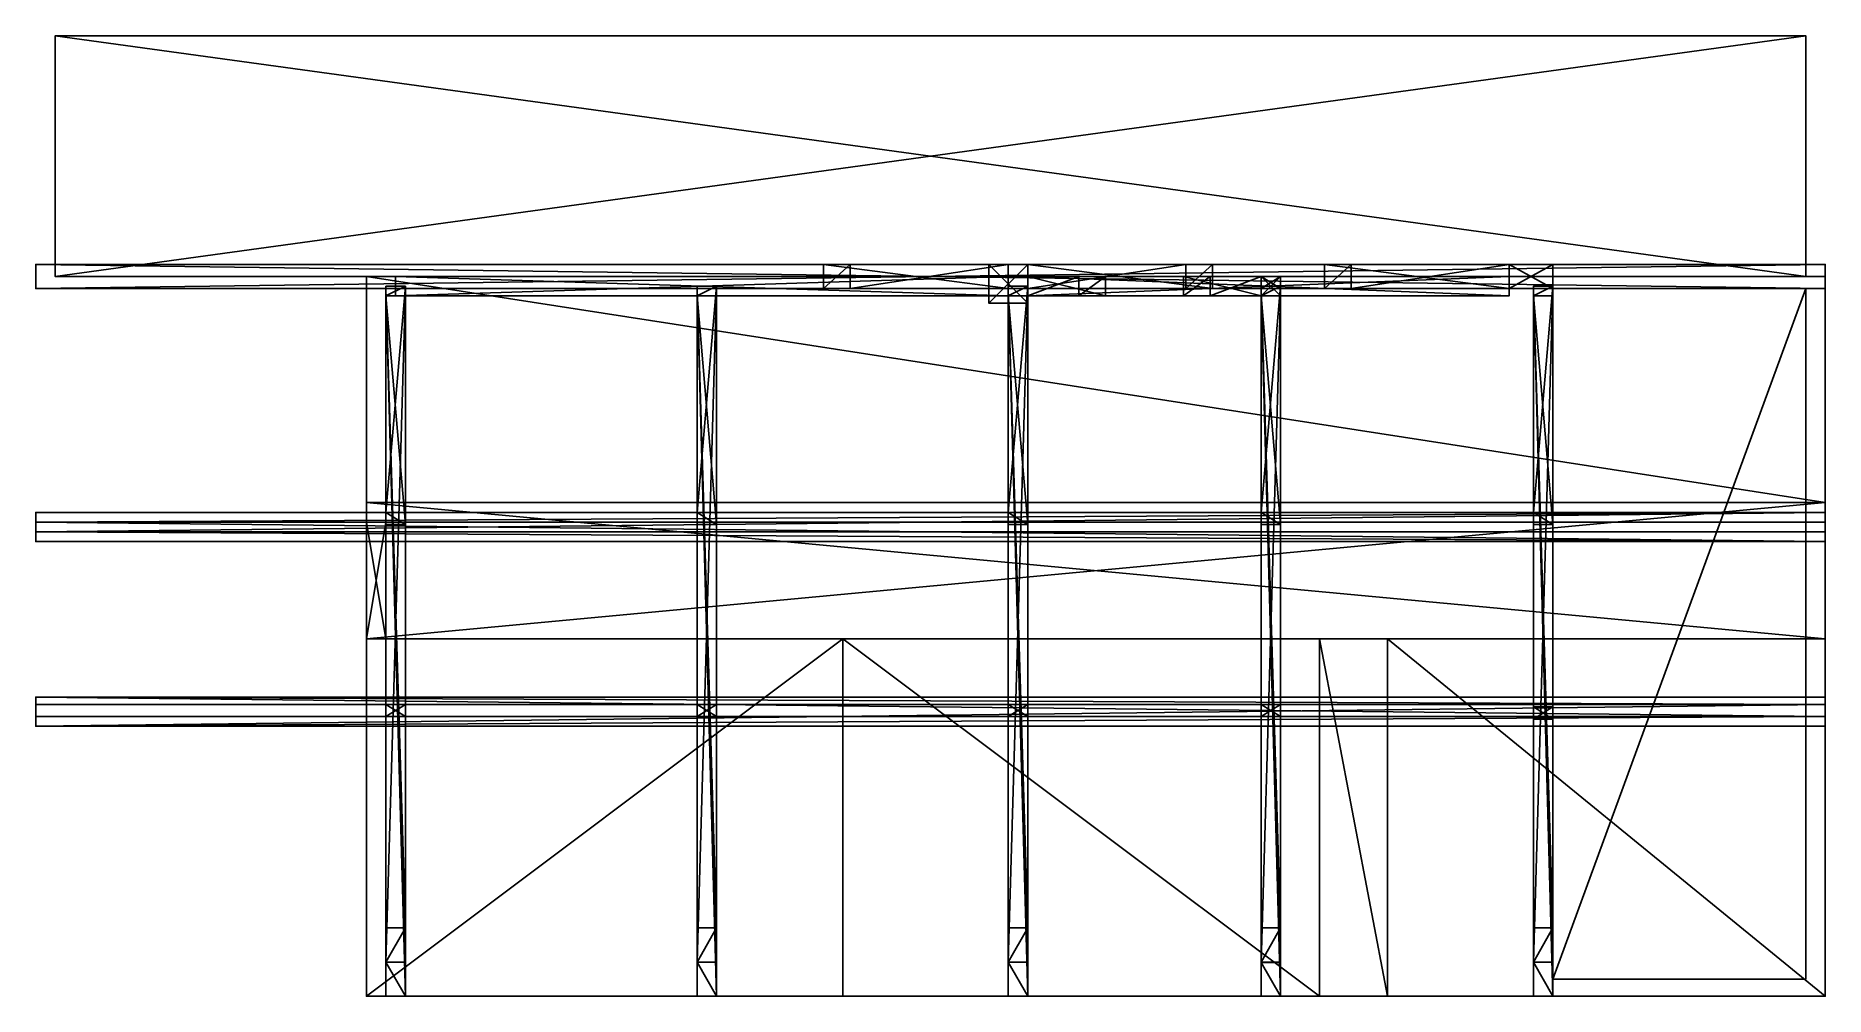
# Model space of a CAD drawing. Extents: x -384 to 352, y -211 to 184.
import ezdxf

# ---------------------------------------------------------------- set-up
doc = ezdxf.new("R2010")
doc.units = 0

msp = doc.modelspace()

# ---------------------------------------------------------------- meshes
at = {"layer": 'OBJECT000', "color": 50}
mesh = msp.add_polyface(dxfattribs=at)
corners = [(232, -17, 86), (232, -12, 89), (240, -12, 89), (240, -17, 86), (240, 77, -8), (240, 81, -4), (232, 81, -4), (232, 77, -8)]
mesh.append_faces([[corners[k] for k in face] for face in [(1, 3, 0), (5, 7, 4), (2, 4, 3), (6, 0, 7), (7, 3, 4), (5, 1, 6)]], dxfattribs={"vtx0": -1})
mesh.append_faces([[corners[k] for k in face] for face in [(1, 2, 3), (5, 6, 7), (2, 5, 4), (6, 1, 0), (7, 0, 3), (5, 2, 1)]], dxfattribs={"vtx2": -1})
at = {"layer": 'OBJECT001', "color": 50}
mesh = msp.add_polyface(dxfattribs=at)
corners = [(232, -92, -8), (232, -97, -8), (240, -97, -8), (240, -92, -8), (232, -97, 41), (232, -92, 44), (240, -92, 44), (240, -97, 41)]
mesh.append_faces([[corners[k] for k in face] for face in [(1, 3, 0), (1, 5, 4), (3, 7, 6), (0, 6, 5), (2, 4, 7), (5, 7, 4)]], dxfattribs={"vtx0": -1})
mesh.append_faces([[corners[k] for k in face] for face in [(1, 2, 3), (1, 0, 5), (3, 2, 7), (0, 3, 6), (2, 1, 4), (5, 6, 7)]], dxfattribs={"vtx2": -1})
at = {"layer": 'OBJECT002', "color": 50}
mesh = msp.add_polyface(dxfattribs=at)
corners = [(-384, -91, 52), (352, -91, 52), (352, -100, 47), (-384, -100, 47), (-384, -96, 41), (352, -96, 41), (352, -88, 46), (-384, -88, 46)]
mesh.append_faces([[corners[k] for k in face] for face in [(1, 3, 0), (5, 7, 4), (0, 4, 7), (2, 6, 5), (1, 7, 6), (3, 5, 4)]], dxfattribs={"vtx0": -1})
mesh.append_faces([[corners[k] for k in face] for face in [(1, 2, 3), (5, 6, 7), (0, 3, 4), (2, 1, 6), (1, 0, 7), (3, 2, 5)]], dxfattribs={"vtx2": -1})
at = {"layer": 'OBJECT003', "color": 50}
mesh = msp.add_polyface(dxfattribs=at)
corners = [(232, 80, 150), (232, 80, 141), (240, 80, 141), (240, 80, 150), (240, -182.831299, -8), (240, -196.988007, -8), (232, -182.831299, -8), (232, -196.988007, -8)]
mesh.append_faces([[corners[k] for k in face] for face in [(1, 3, 0), (2, 5, 3), (1, 7, 6), (1, 4, 2), (0, 5, 7), (7, 4, 6)]], dxfattribs={"vtx0": -1})
mesh.append_faces([[corners[k] for k in face] for face in [(1, 2, 3), (2, 4, 5), (1, 0, 7), (1, 6, 4), (0, 3, 5), (7, 5, 4)]], dxfattribs={"vtx2": -1})
at = {"layer": 'OBJECT004', "color": 50}
mesh = msp.add_polyface(dxfattribs=at)
corners = [(120, -91, -8), (120, -96, -8), (128, -96, -8), (128, -91, -8), (120, -96, 41), (120, -91, 44), (128, -91, 44), (128, -96, 41)]
mesh.append_faces([[corners[k] for k in face] for face in [(1, 3, 0), (1, 5, 4), (3, 7, 6), (0, 6, 5), (2, 4, 7), (5, 7, 4)]], dxfattribs={"vtx0": -1})
mesh.append_faces([[corners[k] for k in face] for face in [(1, 2, 3), (1, 0, 5), (3, 2, 7), (0, 3, 6), (2, 1, 4), (5, 6, 7)]], dxfattribs={"vtx2": -1})
at = {"layer": 'OBJECT005', "color": 50}
mesh = msp.add_polyface(dxfattribs=at)
corners = [(128, 77, -16), (128, 77, -8), (120, 77, -8), (120, 77, -16), (120, -211, -16), (120, -197.143158, -8), (128, -197.143158, -8), (128, -211, -16)]
mesh.append_faces([[corners[k] for k in face] for face in [(1, 3, 0), (5, 7, 4), (2, 4, 3), (0, 6, 1), (3, 7, 0), (5, 1, 6)]], dxfattribs={"vtx0": -1})
mesh.append_faces([[corners[k] for k in face] for face in [(1, 2, 3), (5, 6, 7), (2, 5, 4), (0, 7, 6), (3, 4, 7), (5, 2, 1)]], dxfattribs={"vtx2": -1})
at = {"layer": 'OBJECT006', "color": 50}
mesh = msp.add_polyface(dxfattribs=at)
corners = [(120, 80, 150), (120, 80, 141), (128, 80, 141), (128, 80, 150), (128, -182.831299, -8), (128, -196.988007, -8), (120, -182.831299, -8), (120, -196.988007, -8)]
mesh.append_faces([[corners[k] for k in face] for face in [(1, 3, 0), (2, 5, 3), (1, 7, 6), (1, 4, 2), (0, 5, 7), (7, 4, 6)]], dxfattribs={"vtx0": -1})
mesh.append_faces([[corners[k] for k in face] for face in [(1, 2, 3), (2, 4, 5), (1, 0, 7), (1, 6, 4), (0, 3, 5), (7, 5, 4)]], dxfattribs={"vtx2": -1})
at = {"layer": 'OBJECT007', "color": 50}
mesh = msp.add_polyface(dxfattribs=at)
corners = [(240, 80, -16), (240, 80, -8), (232, 80, -8), (232, 80, -16), (232, -211, -16), (232, -197, -8), (240, -197, -8), (240, -211, -16)]
mesh.append_faces([[corners[k] for k in face] for face in [(1, 3, 0), (5, 7, 4), (2, 4, 3), (0, 6, 1), (3, 7, 0), (5, 1, 6)]], dxfattribs={"vtx0": -1})
mesh.append_faces([[corners[k] for k in face] for face in [(1, 2, 3), (5, 6, 7), (2, 5, 4), (0, 7, 6), (3, 4, 7), (5, 2, 1)]], dxfattribs={"vtx2": -1})
at = {"layer": 'OBJECT008', "color": 50}
mesh = msp.add_polyface(dxfattribs=at)
corners = [(16, 80, 150), (16, 80, 141), (24, 80, 141), (24, 80, 150), (24, -182.831299, -8), (24, -196.988007, -8), (16, -182.831299, -8), (16, -196.988007, -8)]
mesh.append_faces([[corners[k] for k in face] for face in [(1, 3, 0), (2, 5, 3), (1, 7, 6), (1, 4, 2), (0, 5, 7), (7, 4, 6)]], dxfattribs={"vtx0": -1})
mesh.append_faces([[corners[k] for k in face] for face in [(1, 2, 3), (2, 4, 5), (1, 0, 7), (1, 6, 4), (0, 3, 5), (7, 5, 4)]], dxfattribs={"vtx2": -1})
at = {"layer": 'OBJECT009', "color": 50}
mesh = msp.add_polyface(dxfattribs=at)
corners = [(24, 80, -16), (24, 80, -8), (16, 80, -8), (16, 80, -16), (16, -211, -16), (16, -197, -8), (24, -197, -8), (24, -211, -16)]
mesh.append_faces([[corners[k] for k in face] for face in [(1, 3, 0), (5, 7, 4), (2, 4, 3), (0, 6, 1), (3, 7, 0), (5, 1, 6)]], dxfattribs={"vtx0": -1})
mesh.append_faces([[corners[k] for k in face] for face in [(1, 2, 3), (5, 6, 7), (2, 5, 4), (0, 7, 6), (3, 4, 7), (5, 2, 1)]], dxfattribs={"vtx2": -1})
at = {"layer": 'OBJECT010', "color": 50}
mesh = msp.add_polyface(dxfattribs=at)
corners = [(16, -91, -8), (16, -96, -8), (24, -96, -8), (24, -91, -8), (16, -96, 41), (16, -91, 44), (24, -91, 44), (24, -96, 41)]
mesh.append_faces([[corners[k] for k in face] for face in [(1, 3, 0), (1, 5, 4), (3, 7, 6), (0, 6, 5), (2, 4, 7), (5, 7, 4)]], dxfattribs={"vtx0": -1})
mesh.append_faces([[corners[k] for k in face] for face in [(1, 2, 3), (1, 0, 5), (3, 2, 7), (0, 3, 6), (2, 1, 4), (5, 6, 7)]], dxfattribs={"vtx2": -1})
at = {"layer": 'OBJECT011', "color": 50}
mesh = msp.add_polyface(dxfattribs=at)
corners = [(16, -17, 86), (16, -12, 89), (24, -12, 89), (24, -17, 86), (24, 77, -8), (24, 81, -4), (16, 81, -4), (16, 77, -8)]
mesh.append_faces([[corners[k] for k in face] for face in [(1, 3, 0), (5, 7, 4), (2, 4, 3), (6, 0, 7), (7, 3, 4), (5, 1, 6)]], dxfattribs={"vtx0": -1})
mesh.append_faces([[corners[k] for k in face] for face in [(1, 2, 3), (5, 6, 7), (2, 5, 4), (6, 1, 0), (7, 0, 3), (5, 2, 1)]], dxfattribs={"vtx2": -1})
at = {"layer": 'OBJECT012', "color": 50}
mesh = msp.add_polyface(dxfattribs=at)
corners = [(-384, -24, 90), (-384, -16, 95), (352, -16, 95), (352, -24, 90), (-384, -12, 89), (-384, -20, 84), (352, -20, 84), (352, -12, 89)]
mesh.append_faces([[corners[k] for k in face] for face in [(1, 3, 0), (5, 7, 4), (4, 0, 5), (6, 2, 7), (7, 1, 4), (5, 3, 6)]], dxfattribs={"vtx0": -1})
mesh.append_faces([[corners[k] for k in face] for face in [(1, 2, 3), (5, 6, 7), (4, 1, 0), (6, 3, 2), (7, 2, 1), (5, 0, 3)]], dxfattribs={"vtx2": -1})
at = {"layer": 'OBJECT013', "color": 50}
mesh = msp.add_polyface(dxfattribs=at)
corners = [(8, 74, 140), (8, 90, 140), (24, 90, 140), (24, 74, 140), (8, 90, -144), (8, 74, -144), (24, 74, -144), (24, 90, -144)]
mesh.append_faces([[corners[k] for k in face] for face in [(1, 3, 0), (5, 7, 4), (6, 2, 7), (4, 0, 5), (5, 3, 6), (7, 1, 4)]], dxfattribs={"vtx0": -1})
mesh.append_faces([[corners[k] for k in face] for face in [(1, 2, 3), (5, 6, 7), (6, 3, 2), (4, 1, 0), (5, 0, 3), (7, 2, 1)]], dxfattribs={"vtx2": -1})
at = {"layer": 'OBJECT014', "color": 50}
mesh = msp.add_polyface(dxfattribs=at)
corners = [(16, 90, 75), (16, 90, 64), (16, 80, 64), (16, 80, 75), (-60, 90, 140), (-49, 90, 140), (-49, 80, 140), (-60, 80, 140)]
mesh.append_faces([[corners[k] for k in face] for face in [(1, 3, 0), (1, 5, 4), (3, 7, 6), (2, 4, 7), (0, 6, 5), (5, 7, 4)]], dxfattribs={"vtx0": -1})
mesh.append_faces([[corners[k] for k in face] for face in [(1, 2, 3), (1, 0, 5), (3, 2, 7), (2, 1, 4), (0, 3, 6), (5, 6, 7)]], dxfattribs={"vtx2": -1})
at = {"layer": 'OBJECT015', "color": 50}
mesh = msp.add_polyface(dxfattribs=at)
corners = [(-384, 80, 150), (-384, 90, 150), (352, 90, 150), (352, 80, 150), (-384, 90, 140), (-384, 80, 140), (352, 80, 140), (352, 90, 140)]
mesh.append_faces([[corners[k] for k in face] for face in [(1, 3, 0), (5, 7, 4), (4, 0, 5), (6, 2, 7), (7, 1, 4), (5, 3, 6)]], dxfattribs={"vtx0": -1})
mesh.append_faces([[corners[k] for k in face] for face in [(1, 2, 3), (5, 6, 7), (4, 1, 0), (6, 3, 2), (7, 2, 1), (5, 0, 3)]], dxfattribs={"vtx2": -1})
at = {"layer": 'OBJECT016', "color": 50}
mesh = msp.add_polyface(dxfattribs=at)
corners = [(24, 80, 75), (24, 80, 64), (24, 90, 64), (24, 90, 75), (100, 80, 140), (89, 80, 140), (100, 90, 140), (89, 90, 140)]
mesh.append_faces([[corners[k] for k in face] for face in [(1, 3, 0), (1, 5, 4), (2, 7, 3), (2, 4, 6), (0, 7, 5), (5, 6, 4)]], dxfattribs={"vtx0": -1})
mesh.append_faces([[corners[k] for k in face] for face in [(1, 2, 3), (1, 0, 5), (2, 6, 7), (2, 1, 4), (0, 3, 7), (5, 7, 6)]], dxfattribs={"vtx2": -1})
at = {"layer": 'OBJECT017', "color": 50}
mesh = msp.add_polyface(dxfattribs=at)
corners = [(120, -17, 86), (120, -12, 89), (128, -12, 89), (128, -17, 86), (128, 77, -8), (128, 81, -4), (120, 81, -4), (120, 77, -8)]
mesh.append_faces([[corners[k] for k in face] for face in [(1, 3, 0), (5, 7, 4), (2, 4, 3), (6, 0, 7), (7, 3, 4), (5, 1, 6)]], dxfattribs={"vtx0": -1})
mesh.append_faces([[corners[k] for k in face] for face in [(1, 2, 3), (5, 6, 7), (2, 5, 4), (6, 1, 0), (7, 0, 3), (5, 2, 1)]], dxfattribs={"vtx2": -1})
at = {"layer": 'OBJECT018', "color": 50}
mesh = msp.add_polyface(dxfattribs=at)
corners = [(222, 90, 75), (222, 90, 64), (222, 80, 64), (222, 80, 75), (146, 90, 140), (157, 90, 140), (157, 80, 140), (146, 80, 140)]
mesh.append_faces([[corners[k] for k in face] for face in [(1, 3, 0), (1, 5, 4), (3, 7, 6), (2, 4, 7), (0, 6, 5), (5, 7, 4)]], dxfattribs={"vtx0": -1})
mesh.append_faces([[corners[k] for k in face] for face in [(1, 2, 3), (1, 0, 5), (3, 2, 7), (2, 1, 4), (0, 3, 6), (5, 6, 7)]], dxfattribs={"vtx2": -1})
at = {"layer": 'OBJECT019', "color": 50}
mesh = msp.add_polyface(dxfattribs=at)
corners = [(222, 80, 140), (222, 90, 140), (240, 90, 140), (240, 80, 140), (222, 90, -144), (222, 80, -144), (240, 80, -144), (240, 90, -144)]
mesh.append_faces([[corners[k] for k in face] for face in [(1, 3, 0), (5, 7, 4), (6, 2, 7), (4, 0, 5), (5, 3, 6), (7, 1, 4)]], dxfattribs={"vtx0": -1})
mesh.append_faces([[corners[k] for k in face] for face in [(1, 2, 3), (5, 6, 7), (6, 3, 2), (4, 1, 0), (5, 0, 3), (7, 2, 1)]], dxfattribs={"vtx2": -1})
at = {"layer": 'OBJECT020', "color": 50}
mesh = msp.add_polyface(dxfattribs=at)
corners = [(120, 80, 140), (120, 85, 140), (128, 85, 140), (128, 80, 140), (120, 85, -8), (120, 80, -8), (128, 80, -8), (128, 85, -8)]
mesh.append_faces([[corners[k] for k in face] for face in [(1, 3, 0), (5, 7, 4), (6, 2, 7), (4, 0, 5), (5, 3, 6), (7, 1, 4)]], dxfattribs={"vtx0": -1})
mesh.append_faces([[corners[k] for k in face] for face in [(1, 2, 3), (5, 6, 7), (6, 3, 2), (4, 1, 0), (5, 0, 3), (7, 2, 1)]], dxfattribs={"vtx2": -1})
at = {"layer": 'OBJECT021', "color": 50}
mesh = msp.add_polyface(dxfattribs=at)
corners = [(222, 85, -8), (222, 85, -16), (222, 77, -16), (222, 77, -8), (24, 77, -8), (24, 77, -16), (24, 85, -16), (24, 85, -8)]
mesh.append_faces([[corners[k] for k in face] for face in [(1, 3, 0), (5, 7, 4), (6, 0, 7), (2, 4, 3), (5, 1, 6), (7, 3, 4)]], dxfattribs={"vtx0": -1})
mesh.append_faces([[corners[k] for k in face] for face in [(1, 2, 3), (5, 6, 7), (6, 1, 0), (2, 5, 4), (5, 2, 1), (7, 0, 3)]], dxfattribs={"vtx2": -1})
at = {"layer": 'OBJECT022', "color": 50}
mesh = msp.add_polyface(dxfattribs=at)
corners = [(120, 77, -16), (120, 85, -16), (128, 85, -16), (128, 77, -16), (120, 85, -144), (120, 77, -144), (128, 77, -144), (128, 85, -144)]
mesh.append_faces([[corners[k] for k in face] for face in [(1, 3, 0), (5, 7, 4), (6, 2, 7), (4, 0, 5), (5, 3, 6), (7, 1, 4)]], dxfattribs={"vtx0": -1})
mesh.append_faces([[corners[k] for k in face] for face in [(1, 2, 3), (5, 6, 7), (6, 3, 2), (4, 1, 0), (5, 0, 3), (7, 2, 1)]], dxfattribs={"vtx2": -1})
at = {"layer": 'OBJECT023', "color": 50}
mesh = msp.add_polyface(dxfattribs=at)
corners = [(120, 85, -37), (120, 85, -48), (120, 77, -48), (120, 77, -37), (88, 85, -16), (99, 85, -16), (99, 77, -16), (88, 77, -16)]
mesh.append_faces([[corners[k] for k in face] for face in [(1, 3, 0), (1, 5, 4), (3, 7, 6), (2, 4, 7), (0, 6, 5), (5, 7, 4)]], dxfattribs={"vtx0": -1})
mesh.append_faces([[corners[k] for k in face] for face in [(1, 2, 3), (1, 0, 5), (3, 2, 7), (2, 1, 4), (0, 3, 6), (5, 6, 7)]], dxfattribs={"vtx2": -1})
at = {"layer": 'OBJECT024', "color": 50}
mesh = msp.add_polyface(dxfattribs=at)
corners = [(56, 77, -16), (45, 77, -16), (45, 85, -16), (56, 85, -16), (24, 77, -37), (24, 77, -48), (24, 85, -48), (24, 85, -37)]
mesh.append_faces([[corners[k] for k in face] for face in [(1, 3, 0), (1, 5, 4), (3, 7, 6), (0, 6, 5), (2, 4, 7), (7, 5, 6)]], dxfattribs={"vtx0": -1})
mesh.append_faces([[corners[k] for k in face] for face in [(1, 2, 3), (1, 0, 5), (3, 2, 7), (0, 3, 6), (2, 1, 4), (7, 4, 5)]], dxfattribs={"vtx2": -1})
at = {"layer": 'OBJECT025', "color": 50}
mesh = msp.add_polyface(dxfattribs=at)
corners = [(16, 85, -8), (16, 85, -16), (16, 77, -16), (16, 77, -8), (-236, 77, -8), (-236, 77, -16), (-236, 85, -16), (-236, 85, -8)]
mesh.append_faces([[corners[k] for k in face] for face in [(1, 3, 0), (5, 7, 4), (6, 0, 7), (2, 4, 3), (5, 1, 6), (7, 3, 4)]], dxfattribs={"vtx0": -1})
mesh.append_faces([[corners[k] for k in face] for face in [(1, 2, 3), (5, 6, 7), (6, 1, 0), (2, 5, 4), (5, 2, 1), (7, 0, 3)]], dxfattribs={"vtx2": -1})
at = {"layer": 'OBJECT026', "color": 50}
mesh = msp.add_polyface(dxfattribs=at)
corners = [(-112, -17, 86), (-112, -12, 89), (-104, -12, 89), (-104, -17, 86), (-104, 77, -8), (-104, 81, -4), (-112, 81, -4), (-112, 77, -8)]
mesh.append_faces([[corners[k] for k in face] for face in [(1, 3, 0), (5, 7, 4), (2, 4, 3), (6, 0, 7), (7, 3, 4), (5, 1, 6)]], dxfattribs={"vtx0": -1})
mesh.append_faces([[corners[k] for k in face] for face in [(1, 2, 3), (5, 6, 7), (2, 5, 4), (6, 1, 0), (7, 0, 3), (5, 2, 1)]], dxfattribs={"vtx2": -1})
at = {"layer": 'OBJECT027', "color": 50}
mesh = msp.add_polyface(dxfattribs=at)
corners = [(-104, 80, -16), (-104, 80, -8), (-112, 80, -8), (-112, 80, -16), (-112, -211, -16), (-112, -197, -8), (-104, -197, -8), (-104, -211, -16)]
mesh.append_faces([[corners[k] for k in face] for face in [(1, 3, 0), (5, 7, 4), (2, 4, 3), (0, 6, 1), (3, 7, 0), (5, 1, 6)]], dxfattribs={"vtx0": -1})
mesh.append_faces([[corners[k] for k in face] for face in [(1, 2, 3), (5, 6, 7), (2, 5, 4), (0, 7, 6), (3, 4, 7), (5, 2, 1)]], dxfattribs={"vtx2": -1})
at = {"layer": 'OBJECT028', "color": 50}
mesh = msp.add_polyface(dxfattribs=at)
corners = [(-112, 80, 150), (-112, 80, 141), (-104, 80, 141), (-104, 80, 150), (-104, -182.831299, -8), (-104, -196.988007, -8), (-112, -182.831299, -8), (-112, -196.988007, -8)]
mesh.append_faces([[corners[k] for k in face] for face in [(1, 3, 0), (2, 5, 3), (1, 7, 6), (1, 4, 2), (0, 5, 7), (7, 4, 6)]], dxfattribs={"vtx0": -1})
mesh.append_faces([[corners[k] for k in face] for face in [(1, 2, 3), (2, 4, 5), (1, 0, 7), (1, 6, 4), (0, 3, 5), (7, 5, 4)]], dxfattribs={"vtx2": -1})
at = {"layer": 'OBJECT029', "color": 50}
mesh = msp.add_polyface(dxfattribs=at)
corners = [(-112, -91, -8), (-112, -96, -8), (-104, -96, -8), (-104, -91, -8), (-112, -96, 41), (-112, -91, 44), (-104, -91, 44), (-104, -96, 41)]
mesh.append_faces([[corners[k] for k in face] for face in [(1, 3, 0), (1, 5, 4), (3, 7, 6), (0, 6, 5), (2, 4, 7), (5, 7, 4)]], dxfattribs={"vtx0": -1})
mesh.append_faces([[corners[k] for k in face] for face in [(1, 2, 3), (1, 0, 5), (3, 2, 7), (0, 3, 6), (2, 1, 4), (5, 6, 7)]], dxfattribs={"vtx2": -1})
at = {"layer": 'OBJECT030', "color": 50}
mesh = msp.add_polyface(dxfattribs=at)
corners = [(-240, 80, 150), (-240, 80, 141), (-232, 80, 141), (-232, 80, 150), (-232, -182.831299, -8), (-232, -196.988007, -8), (-240, -182.831299, -8), (-240, -196.988007, -8)]
mesh.append_faces([[corners[k] for k in face] for face in [(1, 3, 0), (2, 5, 3), (1, 7, 6), (1, 4, 2), (0, 5, 7), (7, 4, 6)]], dxfattribs={"vtx0": -1})
mesh.append_faces([[corners[k] for k in face] for face in [(1, 2, 3), (2, 4, 5), (1, 0, 7), (1, 6, 4), (0, 3, 5), (7, 5, 4)]], dxfattribs={"vtx2": -1})
at = {"layer": 'OBJECT031', "color": 50}
mesh = msp.add_polyface(dxfattribs=at)
corners = [(-232, 80, -16), (-232, 80, -8), (-240, 80, -8), (-240, 80, -16), (-240, -211, -16), (-240, -197, -8), (-232, -197, -8), (-232, -211, -16)]
mesh.append_faces([[corners[k] for k in face] for face in [(1, 3, 0), (5, 7, 4), (2, 4, 3), (0, 6, 1), (3, 7, 0), (5, 1, 6)]], dxfattribs={"vtx0": -1})
mesh.append_faces([[corners[k] for k in face] for face in [(1, 2, 3), (5, 6, 7), (2, 5, 4), (0, 7, 6), (3, 4, 7), (5, 2, 1)]], dxfattribs={"vtx2": -1})
at = {"layer": 'OBJECT032', "color": 50}
mesh = msp.add_polyface(dxfattribs=at)
corners = [(-240, -91, -8), (-240, -96, -8), (-232, -96, -8), (-232, -91, -8), (-240, -96, 41), (-240, -91, 44), (-232, -91, 44), (-232, -96, 41)]
mesh.append_faces([[corners[k] for k in face] for face in [(1, 3, 0), (1, 5, 4), (3, 7, 6), (0, 6, 5), (2, 4, 7), (5, 7, 4)]], dxfattribs={"vtx0": -1})
mesh.append_faces([[corners[k] for k in face] for face in [(1, 2, 3), (1, 0, 5), (3, 2, 7), (0, 3, 6), (2, 1, 4), (5, 6, 7)]], dxfattribs={"vtx2": -1})
at = {"layer": 'OBJECT033', "color": 50}
mesh = msp.add_polyface(dxfattribs=at)
corners = [(-240, -17, 86), (-240, -12, 89), (-232, -12, 89), (-232, -17, 86), (-232, 77, -8), (-232, 81, -4), (-240, 81, -4), (-240, 77, -8)]
mesh.append_faces([[corners[k] for k in face] for face in [(1, 3, 0), (5, 7, 4), (2, 4, 3), (6, 0, 7), (7, 3, 4), (5, 1, 6)]], dxfattribs={"vtx0": -1})
mesh.append_faces([[corners[k] for k in face] for face in [(1, 2, 3), (5, 6, 7), (2, 5, 4), (6, 1, 0), (7, 0, 3), (5, 2, 1)]], dxfattribs={"vtx2": -1})
at = {"layer": 'OBJECT034', "color": 50}
mesh = msp.add_polyface(dxfattribs=at)
corners = [(-248, -64, 72), (-248, -8, 104), (352, -8, 104), (352, -64, 72), (-248, -8, 100), (-248, -64, 68), (352, -64, 68), (352, -8, 100)]
mesh.append_faces([[corners[k] for k in face] for face in [(1, 3, 0), (5, 7, 4), (4, 0, 5), (6, 2, 7), (5, 3, 6), (7, 1, 4)]], dxfattribs={"vtx0": -1})
mesh.append_faces([[corners[k] for k in face] for face in [(1, 2, 3), (5, 6, 7), (4, 1, 0), (6, 3, 2), (5, 0, 3), (7, 2, 1)]], dxfattribs={"vtx2": -1})
at = {"layer": 'OBJECT035', "color": 50}
mesh = msp.add_polyface(dxfattribs=at)
corners = [(-52, -64, 72), (144, -64, 72), (144, -211, -12), (144, -64, 68), (-52, -64, 68), (144, -211, -16)]
mesh.append_faces([[corners[k] for k in face] for face in [(1, 2, 0), (4, 5, 3)]])
mesh.append_faces([[corners[k] for k in face] for face in [(3, 0, 4), (5, 1, 3), (4, 2, 5)]], dxfattribs={"vtx0": -1})
mesh.append_faces([[corners[k] for k in face] for face in [(3, 1, 0), (5, 2, 1), (4, 0, 2)]], dxfattribs={"vtx2": -1})
at = {"layer": 'OBJECT036', "color": 50}
mesh = msp.add_polyface(dxfattribs=at)
corners = [(-248, -211, -12), (-248, -64, 72), (-52, -64, 72), (-52, -64, 68), (-248, -64, 68), (-248, -211, -16)]
mesh.append_faces([[corners[k] for k in face] for face in [(1, 2, 0), (4, 5, 3)]])
mesh.append_faces([[corners[k] for k in face] for face in [(3, 1, 4), (4, 0, 5), (5, 2, 3)]], dxfattribs={"vtx0": -1})
mesh.append_faces([[corners[k] for k in face] for face in [(3, 2, 1), (4, 1, 0), (5, 0, 2)]], dxfattribs={"vtx2": -1})
at = {"layer": 'OBJECT037', "color": 50}
mesh = msp.add_polyface(dxfattribs=at)
corners = [(-52, -64, 72), (-52, -211, 72), (-248, -211, -12), (-248, -211, -16), (-52, -211, -16), (-52, -64, 68)]
mesh.append_faces([[corners[k] for k in face] for face in [(1, 2, 0), (4, 5, 3)]])
mesh.append_faces([[corners[k] for k in face] for face in [(0, 4, 1), (3, 1, 4), (5, 2, 3)]], dxfattribs={"vtx0": -1})
mesh.append_faces([[corners[k] for k in face] for face in [(0, 5, 4), (3, 2, 1), (5, 0, 2)]], dxfattribs={"vtx2": -1})
at = {"layer": 'OBJECT038', "color": 50}
mesh = msp.add_polyface(dxfattribs=at)
corners = [(-248, -8, 104), (-248, 85, 157), (352, 85, 157), (352, -8, 104), (352, 85, 153), (-248, 85, 153), (-248, -8, 100), (352, -8, 100)]
mesh.append_faces([[corners[k] for k in face] for face in [(1, 3, 0), (5, 7, 4), (4, 1, 5), (5, 0, 6), (7, 2, 4), (6, 3, 7)]], dxfattribs={"vtx0": -1})
mesh.append_faces([[corners[k] for k in face] for face in [(1, 2, 3), (5, 6, 7), (4, 2, 1), (5, 1, 0), (7, 3, 2), (6, 0, 3)]], dxfattribs={"vtx2": -1})
at = {"layer": 'OBJECT039', "color": 50}
mesh = msp.add_polyface(dxfattribs=at)
corners = [(-52, -211, 72), (-52, -64, 72), (144, -211, -12), (-52, -64, 68), (-52, -211, -16), (144, -211, -16)]
mesh.append_faces([[corners[k] for k in face] for face in [(1, 2, 0), (4, 5, 3)]])
mesh.append_faces([[corners[k] for k in face] for face in [(3, 0, 4), (2, 4, 0), (5, 1, 3)]], dxfattribs={"vtx0": -1})
mesh.append_faces([[corners[k] for k in face] for face in [(3, 1, 0), (2, 5, 4), (5, 2, 1)]], dxfattribs={"vtx2": -1})
at = {"layer": 'OBJECT040', "color": 50}
mesh = msp.add_polyface(dxfattribs=at)
corners = [(344, 85, 153), (-376, 85, 153), (-376, 184, 96), (344, 184, 96), (344, 184, -16), (-376, 184, -16), (-376, 85, -16), (344, 85, -16)]
mesh.append_faces([[corners[k] for k in face] for face in [(1, 3, 0), (5, 7, 4), (5, 1, 6), (4, 2, 5), (6, 0, 7), (3, 7, 0)]], dxfattribs={"vtx0": -1})
mesh.append_faces([[corners[k] for k in face] for face in [(1, 2, 3), (5, 6, 7), (5, 2, 1), (4, 3, 2), (6, 1, 0), (3, 4, 7)]], dxfattribs={"vtx2": -1})
at = {"layer": 'OBJECT041', "color": 50}
mesh = msp.add_polyface(dxfattribs=at)
corners = [(344, -204, -12), (344, -204, -16), (240, -204, -16), (240, -204, -12), (240, 80, -16), (240, 80, 150), (344, 80, 150), (344, 80, -16)]
mesh.append_faces([[corners[k] for k in face] for face in [(1, 3, 0), (2, 5, 3), (7, 0, 6), (4, 6, 5), (3, 6, 0), (2, 7, 4)]], dxfattribs={"vtx0": -1})
mesh.append_faces([[corners[k] for k in face] for face in [(1, 2, 3), (2, 4, 5), (7, 1, 0), (4, 7, 6), (3, 5, 6), (2, 1, 7)]], dxfattribs={"vtx2": -1})
at = {"layer": 'OBJECT042', "color": 50}
mesh = msp.add_polyface(dxfattribs=at)
corners = [(144, -211, -12), (144, -64, 72), (172, -64, 72), (172, -211, -12), (172, -64, 68), (144, -64, 68), (144, -211, -16), (172, -211, -16)]
mesh.append_faces([[corners[k] for k in face] for face in [(1, 3, 0), (5, 7, 4), (4, 1, 5), (7, 2, 4), (5, 0, 6), (6, 3, 7)]], dxfattribs={"vtx0": -1})
mesh.append_faces([[corners[k] for k in face] for face in [(1, 2, 3), (5, 6, 7), (4, 2, 1), (7, 3, 2), (5, 1, 0), (6, 0, 3)]], dxfattribs={"vtx2": -1})
at = {"layer": 'OBJECT043', "color": 50}
mesh = msp.add_polyface(dxfattribs=at)
corners = [(172, -211, -12), (172, -64, 72), (352, -64, 72), (352, -211, -12), (352, -64, 68), (172, -64, 68), (172, -211, -16), (352, -211, -16)]
mesh.append_faces([[corners[k] for k in face] for face in [(1, 3, 0), (5, 7, 4), (4, 1, 5), (5, 0, 6), (7, 2, 4), (6, 3, 7)]], dxfattribs={"vtx0": -1})
mesh.append_faces([[corners[k] for k in face] for face in [(1, 2, 3), (5, 6, 7), (4, 2, 1), (5, 1, 0), (7, 3, 2), (6, 0, 3)]], dxfattribs={"vtx2": -1})
at = {"layer": 'OBJECT044', "color": 50}
mesh = msp.add_polyface(dxfattribs=at)
corners = [(-248, -16, -16), (-248, -64, -16), (-240, -64, -16), (-240, -16, -16), (-240, -64, 64), (-240, -16, 91.429001), (-248, -64, 64), (-248, -16, 91.429001)]
mesh.append_faces([[corners[k] for k in face] for face in [(1, 3, 0), (2, 5, 3), (1, 7, 6), (2, 6, 4), (7, 4, 6), (0, 5, 7)]], dxfattribs={"vtx0": -1})
mesh.append_faces([[corners[k] for k in face] for face in [(1, 2, 3), (2, 4, 5), (1, 0, 7), (2, 1, 6), (7, 5, 4), (0, 3, 5)]], dxfattribs={"vtx2": -1})

doc.saveas('drawing.dxf')
